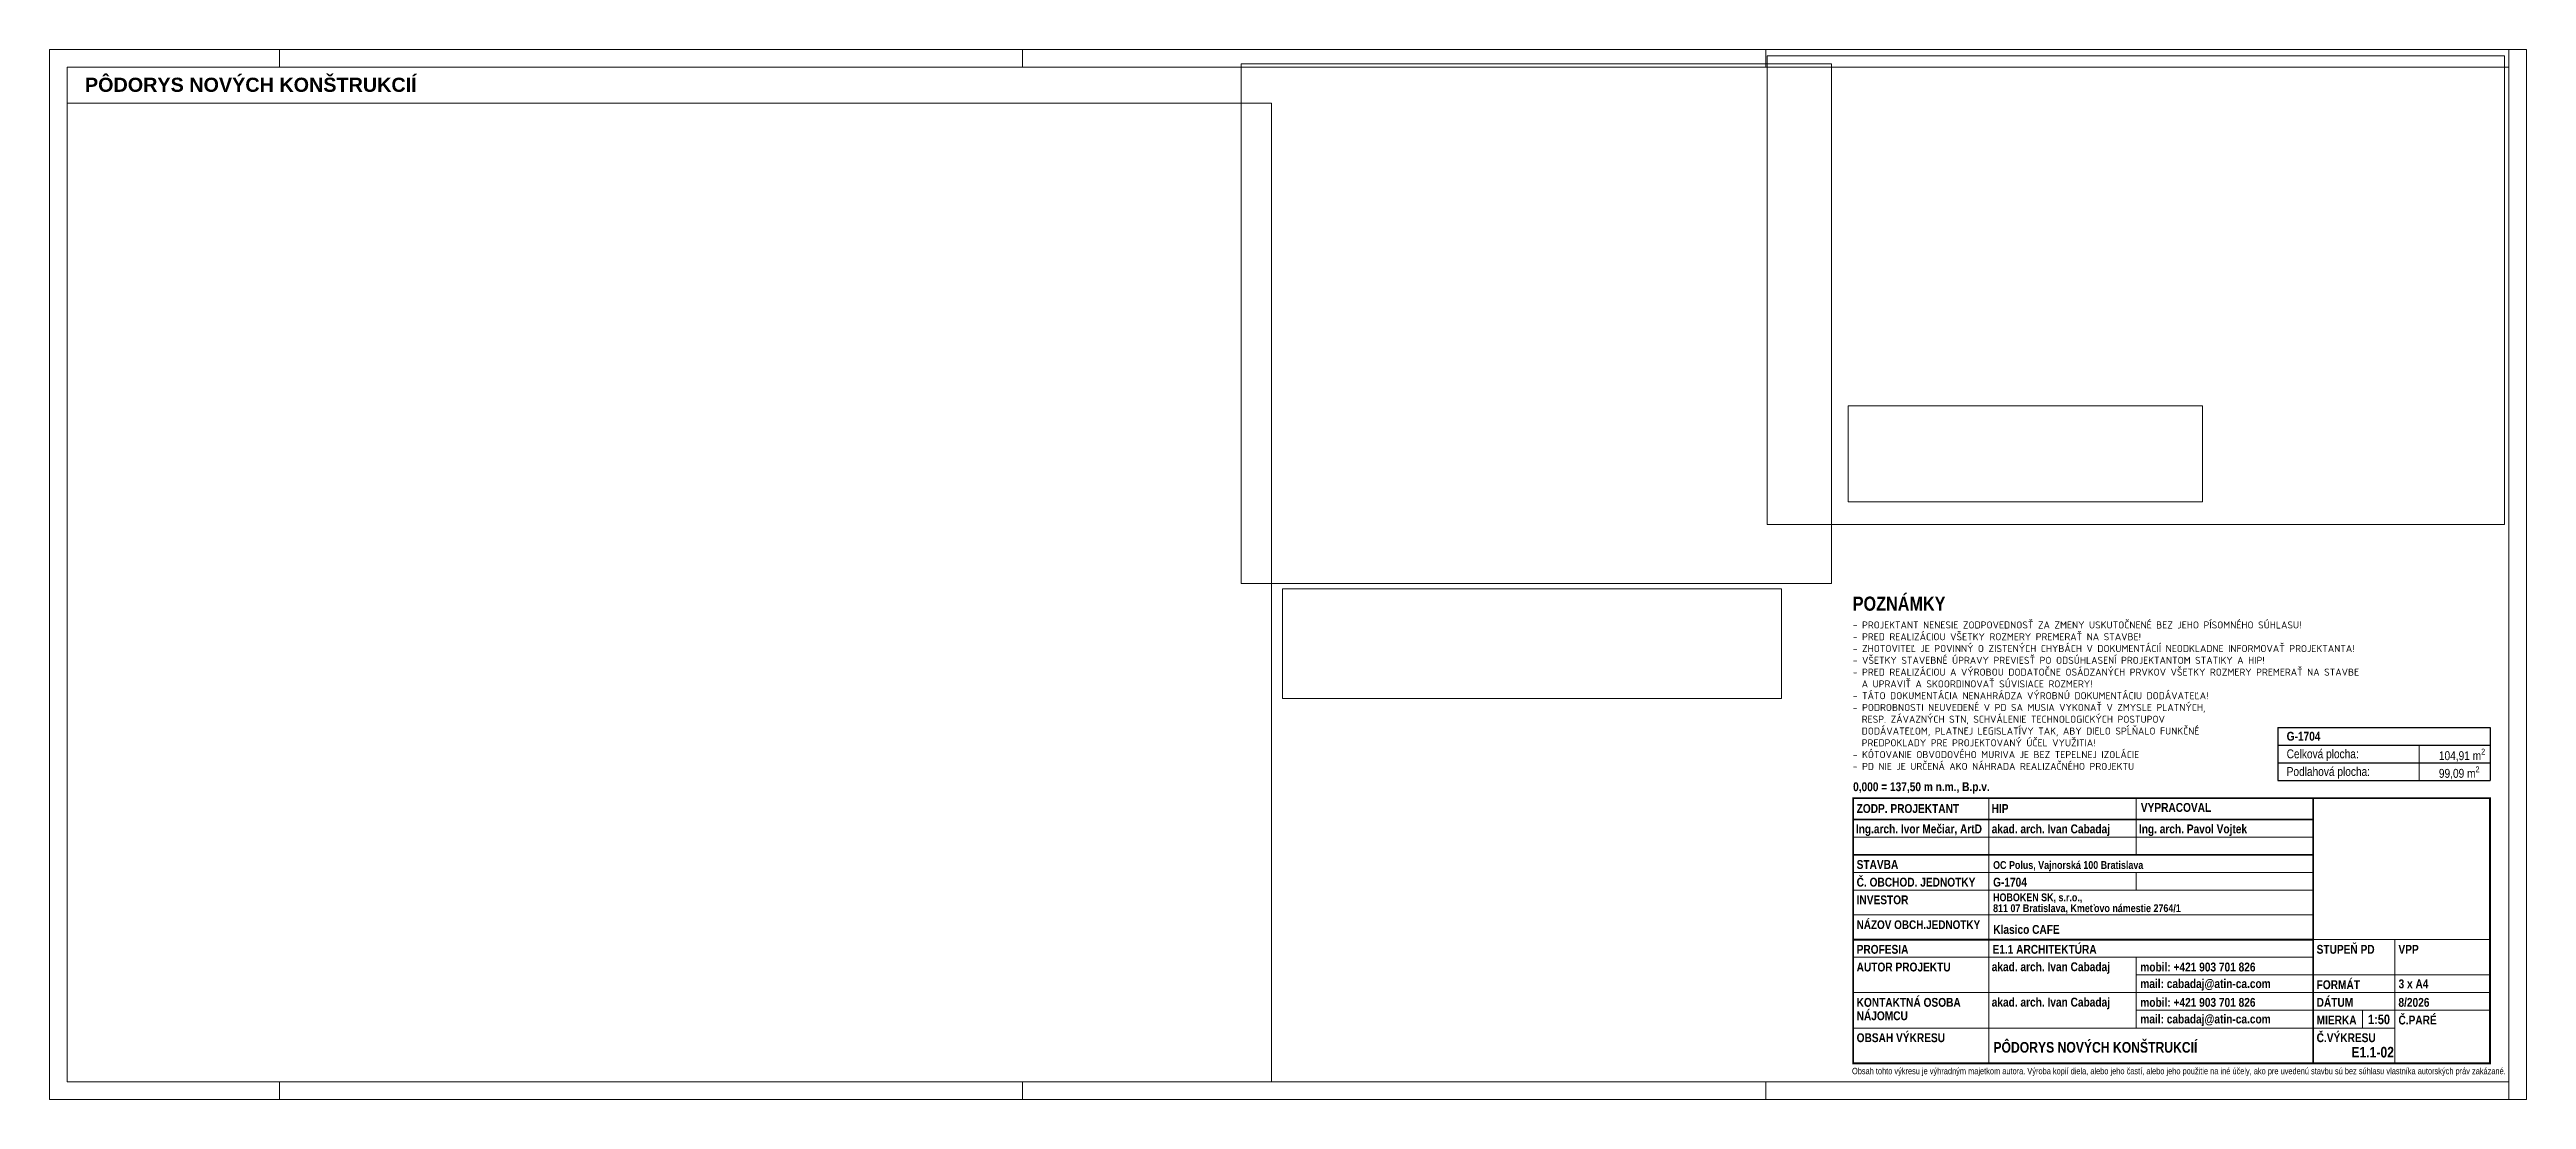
# Paper-space layout '01_PODORYS_SAR' of a CAD drawing. Header units: millimetres. Extents: x -70 to 630, y 62 to 359.
import ezdxf
from ezdxf.enums import TextEntityAlignment as Align

# ---------------------------------------------------------------- set-up
doc = ezdxf.new("R2010")
doc.units = ezdxf.units.MM
doc.header["$LTSCALE"] = 100
doc.layers.add('E1_LAYOUT', color=7, linetype='Continuous', lineweight=18, plot=False)
for name, color, linetype, lineweight in [('E1_Ns_tx_50', 210, 'Continuous', 25), ('E1_ROZPISKA', 7, 'Continuous', 13), ('E1_TEXT', 7, 'Continuous', 15), ('G-ANNO-TTLB', 6, 'Continuous', 9)]:
    doc.layers.add(name, color=color, linetype=linetype, lineweight=lineweight)
doc.styles.add('A-BOLD', font='ARIALNB.TTF')
doc.styles.add('Arial Narrow', font='ARIALN.TTF', dxfattribs={"height": 75})
doc.styles.add('ARIAL ROZP', font='arial.ttf', dxfattribs={"width": 0.8})
doc.styles.add('Calibri', font='calibri.ttf', dxfattribs={"height": 200})

psp = doc.layouts.new('01_PODORYS_SAR')

# ---------------------------------------------------------------- linework, layer by layer
at = {"lineweight": 5}
for points in [[(630, 61.5), (-70, 61.5), (-70, 358.5), (630, 358.5)], [(625, 66.5), (-65, 66.5), (-65, 353.5), (625, 353.5)]]:
    psp.add_lwpolyline(points, close=True, dxfattribs=at)
for points in [[(-5, 358.5), (-5, 353.5)], [(205, 358.5), (205, 353.5)], [(415, 358.5), (415, 353.5)], [(625, 358.5), (625, 353.5)], [(-5, 66.5), (-5, 61.5)], [(205, 66.5), (205, 61.5)], [(415, 66.5), (415, 61.5)], [(625, 66.5), (625, 61.5)]]:
    psp.add_lwpolyline(points, dxfattribs=at)
at = {"layer": 'E1_ROZPISKA', "color": 7, "linetype": 'Continuous', "lineweight": 25, "ltscale": 0.01}
for p, q in [((559.7, 166.73), (559.7, 151.73)), ((559.7, 166.73), (619.7, 166.73)), ((559.7, 166.73), (559.7, 151.73)), ((559.7, 161.73), (619.7, 161.73)), ((619.7, 166.73), (619.7, 151.73)), ((619.7, 166.73), (619.7, 151.73)), ((559.7, 156.73), (619.7, 156.73)), ((559.7, 151.73), (619.7, 151.73))]:
    psp.add_line(p, q, dxfattribs=at)
at = {"layer": 'E1_ROZPISKA', "color": 7, "linetype": 'Continuous', "lineweight": 13, "ltscale": 0.01}
for p, q in [((559.7, 161.73), (619.7, 161.73)), ((559.7, 161.73), (619.7, 161.73)), ((599.7, 161.73), (599.7, 151.73)), ((559.7, 156.73), (619.7, 156.73)), ((559.7, 156.73), (619.7, 156.73))]:
    psp.add_line(p, q, dxfattribs=at)
at = {"layer": 'E1_ROZPISKA'}
for p, q in [((478.1, 71.73), (478.1, 146.73)), ((519.7, 146.73), (519.7, 130.73)), ((439.7, 135.73), (569.7, 135.73)), ((439.7, 130.73), (569.7, 130.73)), ((439.7, 125.73), (569.7, 125.73)), ((519.7, 120.73), (519.7, 125.73)), ((439.7, 106.73), (569.7, 106.73)), ((569.7, 106.73), (619.7, 106.73)), ((592.82, 106.73), (592.82, 71.73)), ((519.7, 101.73), (519.7, 81.73)), ((569.7, 96.73), (619.7, 96.73)), ((569.7, 91.73), (619.7, 91.73)), ((569.7, 86.73), (619.7, 86.73)), ((583.68, 86.73), (583.68, 81.73)), ((569.7, 81.73), (592.82, 81.73))]:
    psp.add_line(p, q, dxfattribs=at)
at = {"layer": 'E1_ROZPISKA', "const_width": 0.5}
psp.add_lwpolyline([(439.7, 146.73), (619.7, 146.73), (619.7, 71.73), (439.7, 71.73)], close=True, dxfattribs=at)
for points in [[(439.7, 140.73), (569.7, 140.73)], [(569.7, 146.73), (569.7, 71.73)], [(439.7, 130.73), (569.7, 130.73)], [(439.7, 106.73), (569.7, 106.73)]]:
    psp.add_lwpolyline(points, dxfattribs=at)
at = {"layer": 'E1_ROZPISKA'}
for points in [[(439.7, 120.73), (569.7, 120.73)], [(439.7, 113.73), (569.7, 113.73)], [(439.7, 101.73), (569.7, 101.73)], [(439.7, 91.73), (569.7, 91.73)], [(519.7, 96.73), (569.7, 96.73)], [(519.7, 86.73), (569.7, 86.73)], [(439.7, 81.73), (569.7, 81.73)], [(439.7, 71.73), (569.7, 71.73)]]:
    psp.add_lwpolyline(points, dxfattribs=at)
at = {"layer": 'E1_TEXT'}
psp.add_line((592.82, 81.73), (592.82, 71.73), dxfattribs=at)

# ---------------------------------------------------------------- texts
at = {"layer": 'E1_Ns_tx_50', "linetype": 'Continuous', "lineweight": 50, "char_height": 4, "attachment_point": 4, "style": 'A-BOLD'}
for s, insert in [('\\A1;{\\fArial|b1|i0|c238|p34;PÔDORYS NOVÝCH KONŠTRUKCIÍ}', (-60, 348.5)), ('\\A1;\\pxql;POZNÁMKY', (439.59, 201.73))]:
    psp.add_mtext(s, dxfattribs=dict(at, insert=insert))
at = {"layer": 'E1_ROZPISKA', "insert": (439.39, 70.46), "char_height": 1.8, "width": 209.079, "attachment_point": 1, "rotation": 360, "style": 'ARIAL ROZP'}
psp.add_mtext('\\pxt0.34;Obsah tohto výkresu je výhradným majetkom autora. Výroba kopií diela, alebo jeho častí, alebo jeho použitie na iné účely, ako pre uvedenú stavbu sú bez súhlasu vlastníka autorských práv zakázané.', dxfattribs=at)
at = {"layer": 'E1_TEXT', "style": 'A-BOLD'}
for s, height, p in [('0,000 = 137,50 m n.m., B.p.v. ', 2.5, (439.7, 148.73)), ('ZODP. PROJEKTANT', 2.5, (440.7, 142.56)), ('HIP', 2.5, (478.84, 142.56)), ('VYPRACOVAL', 2.5, (521.02, 142.86)), ('Ing.arch. Ivor Mečiar, ArtD', 2.5, (440.48, 136.8)), ('akad. arch. Ivan Cabadaj', 2.5, (478.88, 136.8)), ('Ing. arch. Pavol Vojtek', 2.5, (520.48, 136.8)), ('STAVBA', 2.5, (440.7, 126.73)), ('OC Polus, Vajnorská 100 Bratislava', 2.2, (479.27, 126.73)), ('Č. OBCHOD. JEDNOTKY', 2.5, (440.7, 121.73)), ('INVESTOR', 2.5, (440.7, 116.73)), ('G-1704', 2.5, (479.27, 121.73)), ('HOBOKEN SK, s.r.o.,', 2.2, (479.27, 117.58)), ('NÁZOV OBCH.JEDNOTKY', 2.45, (440.7, 109.73)), ('811 07 Bratislava, Kmeťovo námestie 2764/1', 2.2, (479.27, 114.52)), ('PROFESIA', 2.5, (440.7, 102.73)), ('E1.1 ARCHITEKTÚRA', 2.5, (479.1, 102.73)), ('Klasico CAFE', 2.5, (479.32, 108.35)), ('STUPEŇ PD', 2.5, (570.7, 102.73)), ('VPP', 2.5, (593.82, 102.73)), ('AUTOR PROJEKTU', 2.5, (440.7, 97.73)), ('akad. arch. Ivan Cabadaj', 2.5, (478.88, 97.8)), ('mobil: +421 903 701 826', 2.5, (520.87, 97.73)), ('mail: cabadaj@atin-ca.com', 2.5, (520.87, 93.03)), ('FORMÁT', 2.5, (570.7, 92.73)), ('3 x A4', 2.5, (593.86, 92.97)), ('KONTAKTNÁ OSOBA', 2.5, (440.7, 87.73)), ('NÁJOMCU', 2.5, (440.7, 83.94)), ('akad. arch. Ivan Cabadaj', 2.5, (478.88, 87.8)), ('mobil: +421 903 701 826', 2.5, (520.87, 87.73)), ('mail: cabadaj@atin-ca.com', 2.5, (520.87, 83.03)), ('DÁTUM', 2.5, (570.7, 87.73)), ('MIERKA', 2.5, (570.7, 82.73)), ('8/2026', 2.5, (593.82, 87.73)), ('Č.PARÉ', 2.5, (593.82, 82.73)), ('OBSAH VÝKRESU', 2.5, (440.7, 77.73)), ('PÔDORYS NOVÝCH KONŠTRUKCIÍ', 3, (479.35, 74.77)), ('Č.VÝKRESU', 2.5, (570.7, 77.73))]:
    psp.add_text(s, height=height, dxfattribs=at).set_placement(p)
at = {"layer": 'E1_TEXT', "color": 3, "style": 'A-BOLD'}
psp.add_text('1:50', height=2.7, dxfattribs=at).set_placement((585.24, 82.82))
at = {"layer": 'E1_TEXT', "style": 'A-BOLD'}
psp.add_text('E1.1-02', height=3, dxfattribs=at).set_placement((592.55, 72.49), align=Align.BOTTOM_RIGHT)
at = {"layer": 'E1_TEXT', "linetype": 'Continuous', "lineweight": 0, "insert": (562.23, 164.24), "char_height": 2.5, "attachment_point": 4, "style": 'A-BOLD'}
psp.add_mtext('\\A1;\\pxql;G-1704', dxfattribs=at)
at = {"layer": 'E1_TEXT', "linetype": 'Continuous', "lineweight": 50, "char_height": 2.5, "attachment_point": 4, "style": 'Arial Narrow'}
for s, insert in [('\\A1;\\pxql;Celková plocha:', (562.23, 158.9)), ('\\A1;{\\pql;\\fArial Narrow|b0|i0|c238|p34;Podlahová plocha:}', (562.23, 153.9)), ('\\A1;\\pxql;99,09 m{\\H0.66x;\\S2^  ;}', (605.25, 153.76)), ('\\A1;\\pxql;104,91 m{\\H0.66x;\\S2^  ;}', (605.25, 158.76))]:
    psp.add_mtext(s, dxfattribs=dict(at, insert=insert))
at = {"layer": 'G-ANNO-TTLB', "color": 7, "insert": (439.59, 196.73), "char_height": 2, "width": 162.0156, "attachment_point": 1, "style": 'Calibri'}
psp.add_mtext('{\\fISOCPEUR|b0|i0|c238|p34;\\C256;- PROJEKTANT NENESIE ZODPOVEDNOSŤ ZA ZMENY USKUTOČNENÉ BEZ JEHO PÍSOMNÉHO SÚHLASU!\\P- PRED REALIZÁCIOU VŠETKY ROZMERY PREMERAŤ NA STAVBE!\\P- ZHOTOVITEĽ JE POVINNÝ O ZISTENÝCH CHYBÁCH V DOKUMENTÁCIÍ NEODKLADNE INFORMOVAŤ PROJEKTANTA!\\P- VŠETKY STAVEBNÉ ÚPRAVY PREVIESŤ PO ODSÚHLASENÍ PROJEKTANTOM STATIKY A HIP!\\P- PRED REALIZÁCIOU A VÝROBOU DODATOČNE OSÁDZANÝCH PRVKOV VŠETKY ROZMERY PREMERAŤ NA STAVBE \\P  A UPRAVIŤ A SKOORDINOVAŤ SÚVISIACE ROZMERY!\\P- TÁTO DOKUMENTÁCIA NENAHRÁDZA VÝROBNÚ DOKUMENTÁCIU DODÁVATEĽA!\\P- PODROBNOSTI NEUVEDENÉ V PD SA MUSIA VYKONAŤ V ZMYSLE PLATNÝCH, \\P  RESP. ZÁVAZNÝCH STN, SCHVÁLENIE TECHNOLOGICKÝCH POSTUPOV \\P  DODÁVATEĽOM, PLATNEJ LEGISLATÍVY TAK, ABY DIELO SPĹŇALO FUNKČNÉ\\P  PREDPOKLADY PRE PROJEKTOVANÝ ÚČEL VYUŽITIA!\\P- KÓTOVANIE OBVODOVÉHO MURIVA JE BEZ TEPELNEJ IZOLÁCIE\\P- PD NIE JE URČENÁ AKO NÁHRADA REALIZAČNÉHO PROJEKTU}', dxfattribs=at)

# ---------------------------------------------------------------- viewports
at = {"layer": 'E1_LAYOUT', "color": 143, "true_color": 0x7aafdf}
for center, size, view_center_point, view_height, status in [((350.21, 280.97), (166.84, 146.9678), (67956.428, -6236.854), 7348.3892, 6), ((105.15, 204.92), (340.29, 276.8217), (155288.431, 18912.351), 13841.07873, 4), ((488.35, 244.15), (100.15, 27.1048), (51701.263, 5812.877), 1355.24167, 5), ((348.95, 190.44), (140.95, 31.067), (66721.691, 20067.491), 1553.35202, 3)]:
    psp.add_viewport(center=center, size=size, view_center_point=view_center_point, view_height=view_height, status=status, dxfattribs=at)
psp.add_viewport(center=(519.58, 290.43), size=(208.36, 132.5986), view_center_point=(67215.311, 26003.142), view_height=6629.92859, dxfattribs=at)

doc.saveas('drawing.dxf')
